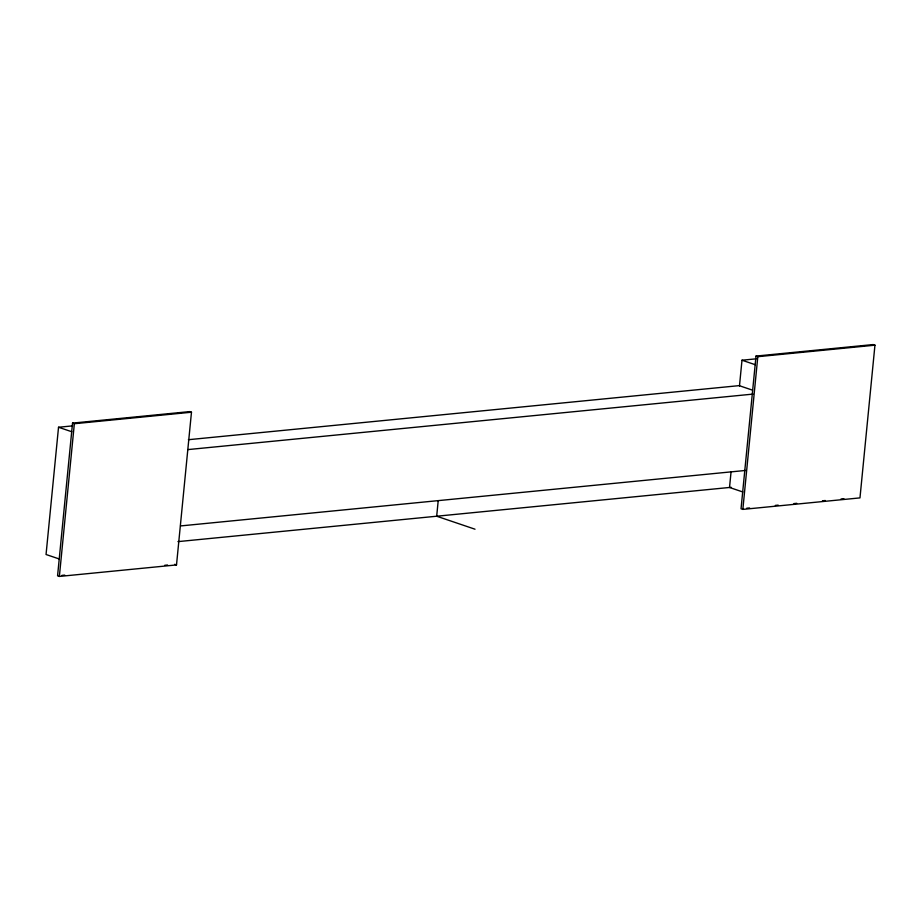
<?xml version="1.0" encoding="UTF-8"?>
<svg xmlns="http://www.w3.org/2000/svg" width="921" height="921" viewBox="0 0 921 921"><rect width="100%" height="100%" fill="white"/><g stroke="black" fill="none" stroke-linecap="round" stroke-linejoin="round"><path stroke-width="1.38" d="M72.678 425.87L58.53 427.252L46.05 554.511L59.301 558.989M72.54 423.107L57.574 575.821L59.37 576.431L176.51 564.918L191.476 412.217L189.68 411.606L72.54 423.107L74.348 423.718L191.476 412.217M59.37 576.431L74.348 423.718M438.2 500.736L436.681 516.221L475.017 529.207M731.067 471.748L729.524 487.474L742.775 491.952M739.471 385.957L741.992 360.215L756.141 358.833M756.014 356.082L741.037 508.783L742.844 509.394L859.972 497.893L874.95 345.179L873.143 344.569L756.014 356.082L757.81 356.692L874.95 345.179M742.844 509.394L757.81 356.692M188.368 439.708L739.137 385.634L752.388 390.113M188.011 449.586L753.079 394.096M180.528 525.937L745.596 470.447M177.937 541.629L731.159 487.313M61.857 575.395L64.712 575.118M164.709 565.298L167.564 565.01M746.747 508.219L749.613 507.943M775.321 505.41L778.176 505.134M793.89 503.591L796.746 503.303M822.465 500.782L825.32 500.506M841.034 498.963L843.889 498.675M741.992 360.215L755.243 364.704M58.53 427.252L71.78 431.742M174.702 564.308L176.51 564.918"/></g></svg>
